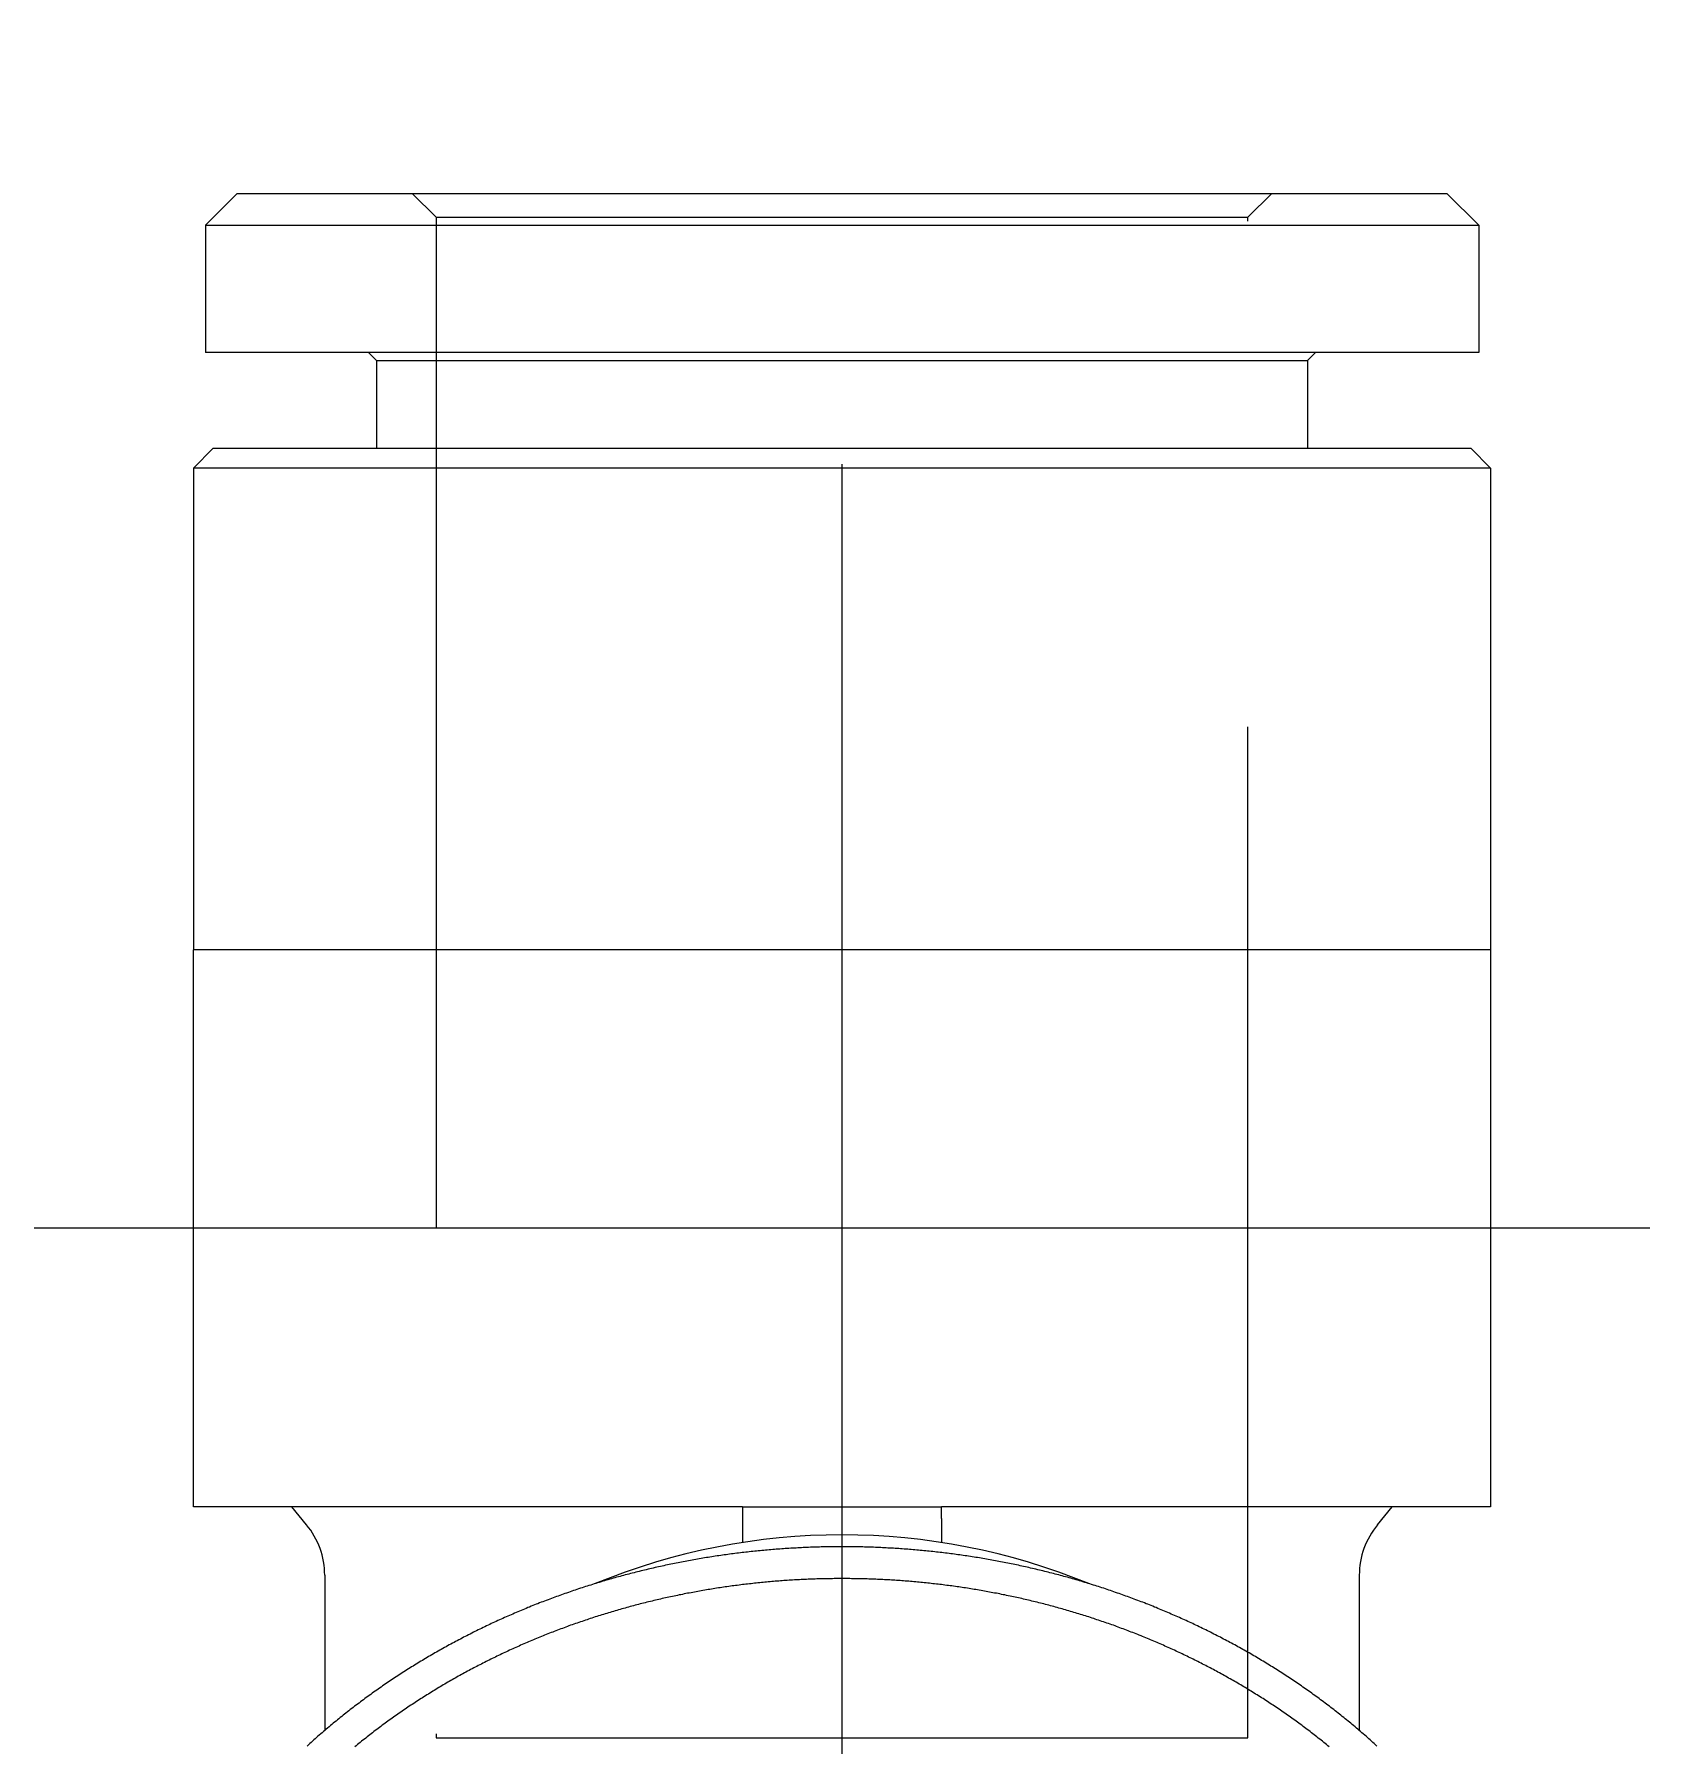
# Model space of a CAD drawing. Extents: x -38 to 65, y -26 to 27.
# Drawn here: x 43.95 to 64.25, y 5.5 to 27 of the extents above; entities that cross this region are included whole.
import ezdxf

# ---------------------------------------------------------------- set-up
doc = ezdxf.new("R2010")
doc.units = 0
doc.linetypes.add('CENTER', pattern=[50.8, 31.75, -6.35, 6.35, -6.35])
doc.linetypes.add('DASHED', pattern=[19.05, 12.7, -6.35])
doc.layers.get('0').update_dxf_attribs({"linetype": 'CONTINUOUS'})
doc.layers.add('CENTER', color=1, linetype='CENTER')

msp = doc.modelspace()

# ---------------------------------------------------------------- linework, layer by layer
at = {"color": 7, "linetype": 'CONTINUOUS'}
for p, q in [((46.104, 24.6), (46.504, 25)), ((46.504, 25), (61.704, 25)), ((61.704, 25), (62.104, 24.6)), ((46.104, 24.6), (62.104, 24.6)), ((46.104, 24.6), (46.104, 23)), ((62.104, 24.6), (62.104, 23)), ((62.104, 23), (46.104, 23)), ((48.254, 22.9), (48.154, 23)), ((48.254, 22.9), (59.954, 22.9)), ((48.254, 22.9), (48.254, 21.8)), ((59.954, 22.9), (60.054, 23)), ((59.954, 22.9), (59.954, 21.8)), ((46.204, 21.8), (45.954, 21.55)), ((46.204, 21.8), (62.004, 21.8)), ((62.004, 21.8), (62.254, 21.55)), ((62.254, 21.55), (45.954, 21.55)), ((45.954, 21.55), (45.954, 15.5)), ((62.254, 21.55), (62.254, 15.5)), ((62.254, 15.5), (45.954, 15.5)), ((45.954, 8.5), (45.954, 15.5)), ((62.254, 15.5), (62.254, 8.5)), ((52.854, 8.5), (45.954, 8.5)), ((47.375, 8.277), (47.191, 8.5)), ((52.854, 8.5), (55.354, 8.5)), ((52.854, 8.5), (52.854, 8.357)), ((62.254, 8.5), (55.354, 8.5)), ((55.354, 8.357), (55.354, 8.5)), ((60.833, 8.277), (61.016, 8.5)), ((52.854, 8.357), (52.854, 8.054)), ((55.354, 8.357), (55.354, 8.054)), ((47.604, 7.641), (47.604, 5.692)), ((60.604, 7.641), (60.604, 5.692))]:
    msp.add_line(p, q, dxfattribs=at)
at = {"color": 3, "linetype": 'DASHED'}
for p, q in [((48.704, 25), (49.004, 24.7)), ((59.204, 24.7), (59.504, 25)), ((49.004, 24.7), (59.204, 24.7)), ((49.004, 24.7), (49.004, 5.6)), ((59.204, 5.6), (59.204, 24.7)), ((49.004, 5.6), (59.204, 5.6))]:
    msp.add_line(p, q, dxfattribs=at)
at = {"color": 7}
for points in [[(60.825, 5.496, 0), (60.808, 5.512, 0), (60.791, 5.527, 0), (60.774, 5.542, 0), (60.757, 5.558, 0), (60.74, 5.573, 0), (60.723, 5.588, 0), (60.706, 5.603, 0), (60.689, 5.619, 0), (60.672, 5.634, 0), (60.654, 5.649, 0), (60.637, 5.664, 0), (60.62, 5.679, 0), (60.602, 5.693, 0), (60.585, 5.708, 0), (60.567, 5.723, 0), (60.55, 5.738, 0), (60.532, 5.753, 0), (60.514, 5.767, 0), (60.497, 5.782, 0), (60.479, 5.796, 0), (60.462, 5.811, 0), (60.444, 5.825, 0), (60.426, 5.84, 0), (60.408, 5.854, 0), (60.39, 5.869, 0), (60.373, 5.883, 0), (60.355, 5.897, 0), (60.337, 5.911, 0), (60.319, 5.925, 0), (60.301, 5.94, 0), (60.282, 5.954, 0), (60.264, 5.968, 0), (60.246, 5.982, 0), (60.228, 5.996, 0), (60.21, 6.009, 0), (60.192, 6.023, 0), (60.173, 6.037, 0), (60.155, 6.051, 0), (60.137, 6.064, 0), (60.118, 6.078, 0), (60.1, 6.092, 0), (60.081, 6.105, 0), (60.063, 6.119, 0), (60.044, 6.132, 0), (60.026, 6.146, 0), (60.007, 6.159, 0), (59.989, 6.172, 0), (59.97, 6.186, 0), (59.951, 6.199, 0), (59.933, 6.212, 0), (59.914, 6.225, 0), (59.895, 6.238, 0), (59.876, 6.251, 0), (59.857, 6.264, 0), (59.839, 6.277, 0), (59.82, 6.29, 0), (59.801, 6.303, 0), (59.782, 6.316, 0), (59.763, 6.328, 0), (59.744, 6.341, 0), (59.725, 6.354, 0), (59.706, 6.366, 0), (59.686, 6.379, 0), (59.667, 6.391, 0), (59.648, 6.404, 0), (59.629, 6.416, 0), (59.609, 6.429, 0), (59.59, 6.441, 0), (59.571, 6.453, 0), (59.552, 6.465, 0), (59.532, 6.478, 0), (59.513, 6.49, 0), (59.493, 6.502, 0), (59.474, 6.514, 0), (59.455, 6.526, 0), (59.435, 6.538, 0), (59.416, 6.55, 0), (59.396, 6.561, 0), (59.376, 6.573, 0), (59.357, 6.585, 0), (59.337, 6.597, 0), (59.317, 6.608, 0), (59.298, 6.62, 0), (59.278, 6.631, 0), (59.258, 6.643, 0), (59.239, 6.654, 0), (59.219, 6.666, 0), (59.199, 6.677, 0), (59.179, 6.688, 0), (59.159, 6.7, 0), (59.139, 6.711, 0), (59.119, 6.722, 0), (59.099, 6.733, 0), (59.079, 6.744, 0), (59.059, 6.755, 0), (59.039, 6.766, 0), (59.019, 6.777, 0), (58.999, 6.788, 0), (58.979, 6.799, 0), (58.959, 6.809, 0), (58.939, 6.82, 0), (58.919, 6.831, 0), (58.898, 6.841, 0), (58.878, 6.852, 0), (58.858, 6.863, 0), (58.838, 6.873, 0), (58.817, 6.883, 0), (58.797, 6.894, 0), (58.777, 6.904, 0), (58.756, 6.914, 0), (58.736, 6.925, 0), (58.716, 6.935, 0), (58.695, 6.945, 0), (58.675, 6.955, 0), (58.654, 6.965, 0), (58.634, 6.975, 0), (58.613, 6.985, 0), (58.593, 6.995, 0), (58.572, 7.005, 0), (58.552, 7.014, 0), (58.531, 7.024, 0), (58.511, 7.034, 0), (58.49, 7.044, 0), (58.469, 7.053, 0), (58.449, 7.063, 0), (58.428, 7.072, 0), (58.407, 7.082, 0), (58.386, 7.091, 0), (58.366, 7.1, 0), (58.345, 7.11, 0), (58.324, 7.119, 0), (58.303, 7.128, 0), (58.282, 7.137, 0), (58.262, 7.146, 0), (58.241, 7.155, 0), (58.22, 7.164, 0), (58.199, 7.173, 0), (58.178, 7.182, 0), (58.157, 7.191, 0), (58.136, 7.2, 0), (58.115, 7.209, 0), (58.094, 7.217, 0), (58.073, 7.226, 0), (58.052, 7.235, 0), (58.031, 7.243, 0), (58.01, 7.252, 0), (57.989, 7.26, 0), (57.968, 7.269, 0), (57.947, 7.277, 0), (57.926, 7.285, 0), (57.904, 7.294, 0), (57.883, 7.302, 0), (57.862, 7.31, 0), (57.841, 7.318, 0), (57.82, 7.326, 0), (57.798, 7.334, 0), (57.777, 7.342, 0), (57.756, 7.35, 0), (57.734, 7.358, 0), (57.713, 7.366, 0), (57.692, 7.374, 0), (57.671, 7.381, 0), (57.649, 7.389, 0), (57.628, 7.397, 0), (57.606, 7.404, 0), (57.585, 7.412, 0), (57.564, 7.419, 0), (57.542, 7.427, 0), (57.521, 7.434, 0), (57.499, 7.442, 0), (57.478, 7.449, 0), (57.456, 7.456, 0), (57.435, 7.463, 0), (57.413, 7.471, 0), (57.392, 7.478, 0), (57.37, 7.485, 0), (57.349, 7.492, 0), (57.327, 7.499, 0), (57.305, 7.506, 0), (57.284, 7.512, 0), (57.262, 7.519, 0), (57.24, 7.526, 0), (57.219, 7.533, 0), (57.197, 7.539, 0), (57.175, 7.546, 0), (57.154, 7.553, 0), (57.132, 7.559, 0), (57.11, 7.566, 0), (57.089, 7.572, 0), (57.067, 7.579, 0), (57.045, 7.585, 0), (57.023, 7.591, 0), (57.001, 7.597, 0), (56.98, 7.604, 0), (56.958, 7.61, 0), (56.936, 7.616, 0), (56.914, 7.622, 0), (56.892, 7.628, 0), (56.87, 7.634, 0), (56.848, 7.64, 0), (56.827, 7.646, 0), (56.805, 7.651, 0), (56.783, 7.657, 0), (56.761, 7.663, 0), (56.739, 7.669, 0), (56.717, 7.674, 0), (56.695, 7.68, 0), (56.673, 7.685, 0), (56.651, 7.691, 0), (56.629, 7.696, 0), (56.607, 7.702, 0), (56.585, 7.707, 0), (56.563, 7.712, 0), (56.541, 7.717, 0), (56.519, 7.723, 0), (56.496, 7.728, 0), (56.474, 7.733, 0), (56.452, 7.738, 0), (56.43, 7.743, 0), (56.408, 7.748, 0), (56.386, 7.753, 0), (56.364, 7.758, 0), (56.342, 7.762, 0), (56.32, 7.767, 0), (56.297, 7.772, 0), (56.275, 7.776, 0), (56.253, 7.781, 0), (56.231, 7.786, 0), (56.209, 7.79, 0), (56.186, 7.795, 0), (56.164, 7.799, 0), (56.142, 7.803, 0), (56.12, 7.808, 0), (56.097, 7.812, 0), (56.075, 7.816, 0), (56.053, 7.82, 0), (56.031, 7.825, 0), (56.008, 7.829, 0), (55.986, 7.833, 0), (55.964, 7.837, 0), (55.941, 7.841, 0), (55.919, 7.844, 0), (55.897, 7.848, 0), (55.874, 7.852, 0), (55.852, 7.856, 0), (55.83, 7.86, 0), (55.807, 7.863, 0), (55.785, 7.867, 0), (55.763, 7.87, 0), (55.74, 7.874, 0), (55.718, 7.877, 0), (55.695, 7.881, 0), (55.673, 7.884, 0), (55.651, 7.887, 0), (55.628, 7.891, 0), (55.606, 7.894, 0), (55.583, 7.897, 0), (55.561, 7.9, 0), (55.538, 7.903, 0), (55.516, 7.906, 0), (55.493, 7.909, 0), (55.471, 7.912, 0), (55.449, 7.915, 0), (55.426, 7.918, 0), (55.404, 7.921, 0), (55.381, 7.923, 0), (55.359, 7.926, 0), (55.336, 7.929, 0), (55.314, 7.931, 0), (55.291, 7.934, 0), (55.269, 7.936, 0), (55.246, 7.939, 0), (55.224, 7.941, 0), (55.201, 7.944, 0), (55.178, 7.946, 0), (55.156, 7.948, 0), (55.133, 7.95, 0), (55.111, 7.952, 0), (55.088, 7.955, 0), (55.066, 7.957, 0), (55.043, 7.959, 0), (55.02, 7.961, 0), (54.998, 7.963, 0), (54.975, 7.964, 0), (54.953, 7.966, 0), (54.93, 7.968, 0), (54.907, 7.97, 0), (54.885, 7.971, 0), (54.862, 7.973, 0), (54.84, 7.975, 0), (54.817, 7.976, 0), (54.794, 7.978, 0), (54.772, 7.979, 0), (54.749, 7.981, 0), (54.727, 7.982, 0), (54.704, 7.983, 0), (54.681, 7.984, 0), (54.659, 7.986, 0), (54.636, 7.987, 0), (54.614, 7.988, 0), (54.591, 7.989, 0), (54.568, 7.99, 0), (54.546, 7.991, 0), (54.523, 7.992, 0), (54.5, 7.993, 0), (54.478, 7.993, 0), (54.455, 7.994, 0), (54.432, 7.995, 0), (54.41, 7.996, 0), (54.387, 7.996, 0), (54.364, 7.997, 0), (54.342, 7.997, 0), (54.319, 7.998, 0), (54.297, 7.998, 0), (54.274, 7.999, 0), (54.251, 7.999, 0), (54.228, 7.999, 0), (54.206, 8, 0), (54.183, 8, 0), (54.161, 8, 0), (54.138, 8, 0), (54.115, 8, 0), (54.093, 8, 0), (54.07, 8, 0), (54.047, 8, 0), (54.025, 8, 0), (54.002, 8, 0), (53.979, 7.999, 0), (53.957, 7.999, 0), (53.934, 7.999, 0), (53.911, 7.998, 0), (53.889, 7.998, 0), (53.866, 7.997, 0), (53.843, 7.997, 0), (53.821, 7.996, 0), (53.798, 7.996, 0), (53.775, 7.995, 0), (53.753, 7.994, 0), (53.73, 7.993, 0), (53.708, 7.993, 0), (53.685, 7.992, 0), (53.662, 7.991, 0), (53.64, 7.99, 0), (53.617, 7.989, 0), (53.594, 7.988, 0), (53.572, 7.987, 0), (53.549, 7.986, 0), (53.526, 7.984, 0), (53.504, 7.983, 0), (53.481, 7.982, 0), (53.459, 7.981, 0), (53.436, 7.979, 0), (53.413, 7.978, 0), (53.391, 7.976, 0), (53.368, 7.975, 0), (53.346, 7.973, 0), (53.323, 7.971, 0), (53.3, 7.97, 0), (53.278, 7.968, 0), (53.255, 7.966, 0), (53.233, 7.964, 0), (53.21, 7.963, 0), (53.187, 7.961, 0), (53.165, 7.959, 0), (53.142, 7.957, 0), (53.12, 7.955, 0), (53.097, 7.952, 0), (53.075, 7.95, 0), (53.052, 7.948, 0), (53.029, 7.946, 0), (53.007, 7.944, 0), (52.984, 7.941, 0), (52.962, 7.939, 0), (52.939, 7.936, 0), (52.917, 7.934, 0), (52.894, 7.931, 0), (52.872, 7.929, 0), (52.849, 7.926, 0), (52.827, 7.923, 0), (52.804, 7.921, 0), (52.782, 7.918, 0), (52.759, 7.915, 0), (52.737, 7.912, 0), (52.714, 7.909, 0), (52.692, 7.906, 0), (52.669, 7.903, 0), (52.647, 7.9, 0), (52.624, 7.897, 0), (52.602, 7.894, 0), (52.58, 7.891, 0), (52.557, 7.887, 0), (52.535, 7.884, 0), (52.512, 7.881, 0), (52.49, 7.877, 0), (52.468, 7.874, 0), (52.445, 7.87, 0), (52.423, 7.867, 0), (52.401, 7.863, 0), (52.378, 7.86, 0), (52.356, 7.856, 0), (52.333, 7.852, 0), (52.311, 7.848, 0), (52.289, 7.844, 0), (52.266, 7.841, 0), (52.244, 7.837, 0), (52.222, 7.833, 0), (52.2, 7.829, 0), (52.177, 7.825, 0), (52.155, 7.82, 0), (52.133, 7.816, 0), (52.11, 7.812, 0), (52.088, 7.808, 0), (52.066, 7.803, 0), (52.044, 7.799, 0), (52.021, 7.795, 0), (51.999, 7.79, 0), (51.977, 7.786, 0), (51.955, 7.781, 0), (51.933, 7.776, 0), (51.91, 7.772, 0), (51.888, 7.767, 0), (51.866, 7.762, 0), (51.844, 7.758, 0), (51.822, 7.753, 0), (51.8, 7.748, 0), (51.778, 7.743, 0), (51.755, 7.738, 0), (51.733, 7.733, 0), (51.711, 7.728, 0), (51.689, 7.723, 0), (51.667, 7.717, 0), (51.645, 7.712, 0), (51.623, 7.707, 0), (51.601, 7.702, 0), (51.579, 7.696, 0), (51.557, 7.691, 0), (51.535, 7.685, 0), (51.513, 7.68, 0), (51.491, 7.674, 0), (51.469, 7.669, 0), (51.447, 7.663, 0), (51.425, 7.657, 0), (51.403, 7.651, 0), (51.381, 7.646, 0), (51.359, 7.64, 0), (51.337, 7.634, 0), (51.316, 7.628, 0), (51.294, 7.622, 0), (51.272, 7.616, 0), (51.25, 7.61, 0), (51.228, 7.604, 0), (51.206, 7.597, 0), (51.185, 7.591, 0), (51.163, 7.585, 0), (51.141, 7.579, 0), (51.119, 7.572, 0), (51.098, 7.566, 0), (51.076, 7.559, 0), (51.054, 7.553, 0), (51.032, 7.546, 0), (51.011, 7.539, 0), (50.989, 7.533, 0), (50.967, 7.526, 0), (50.946, 7.519, 0), (50.924, 7.512, 0), (50.903, 7.506, 0), (50.881, 7.499, 0), (50.859, 7.492, 0), (50.838, 7.485, 0), (50.816, 7.478, 0), (50.795, 7.471, 0), (50.773, 7.463, 0), (50.752, 7.456, 0), (50.73, 7.449, 0), (50.709, 7.442, 0), (50.687, 7.434, 0), (50.666, 7.427, 0), (50.644, 7.419, 0), (50.623, 7.412, 0), (50.601, 7.404, 0), (50.58, 7.397, 0), (50.559, 7.389, 0), (50.537, 7.381, 0), (50.516, 7.374, 0), (50.495, 7.366, 0), (50.473, 7.358, 0), (50.452, 7.35, 0), (50.431, 7.342, 0), (50.41, 7.334, 0), (50.388, 7.326, 0), (50.367, 7.318, 0), (50.346, 7.31, 0), (50.325, 7.302, 0), (50.303, 7.294, 0), (50.282, 7.285, 0), (50.261, 7.277, 0), (50.24, 7.269, 0), (50.219, 7.26, 0), (50.198, 7.252, 0), (50.177, 7.243, 0), (50.156, 7.235, 0), (50.135, 7.226, 0), (50.114, 7.217, 0), (50.093, 7.209, 0), (50.072, 7.2, 0), (50.051, 7.191, 0), (50.03, 7.182, 0), (50.009, 7.173, 0), (49.988, 7.164, 0), (49.967, 7.155, 0), (49.946, 7.146, 0), (49.925, 7.137, 0), (49.904, 7.128, 0), (49.884, 7.119, 0), (49.863, 7.11, 0), (49.842, 7.1, 0), (49.821, 7.091, 0), (49.801, 7.082, 0), (49.78, 7.072, 0), (49.759, 7.063, 0), (49.739, 7.053, 0), (49.718, 7.043, 0), (49.697, 7.034, 0), (49.677, 7.024, 0), (49.656, 7.014, 0), (49.636, 7.005, 0), (49.615, 6.995, 0), (49.594, 6.985, 0), (49.574, 6.975, 0), (49.553, 6.965, 0), (49.533, 6.955, 0), (49.513, 6.945, 0), (49.492, 6.935, 0), (49.472, 6.925, 0), (49.451, 6.914, 0), (49.431, 6.904, 0), (49.411, 6.894, 0), (49.39, 6.883, 0), (49.37, 6.873, 0), (49.35, 6.863, 0), (49.33, 6.852, 0), (49.309, 6.841, 0), (49.289, 6.831, 0), (49.269, 6.82, 0), (49.249, 6.809, 0), (49.229, 6.799, 0), (49.209, 6.788, 0), (49.189, 6.777, 0), (49.169, 6.766, 0), (49.148, 6.755, 0), (49.129, 6.744, 0), (49.108, 6.733, 0), (49.089, 6.722, 0), (49.069, 6.711, 0), (49.049, 6.7, 0), (49.029, 6.688, 0), (49.009, 6.677, 0), (48.989, 6.666, 0), (48.969, 6.654, 0), (48.95, 6.643, 0), (48.93, 6.631, 0), (48.91, 6.62, 0), (48.89, 6.608, 0), (48.871, 6.597, 0), (48.851, 6.585, 0), (48.831, 6.573, 0), (48.812, 6.561, 0), (48.792, 6.55, 0), (48.773, 6.538, 0), (48.753, 6.526, 0), (48.734, 6.514, 0), (48.714, 6.502, 0), (48.695, 6.49, 0), (48.676, 6.478, 0), (48.656, 6.465, 0), (48.637, 6.453, 0), (48.618, 6.441, 0), (48.598, 6.429, 0), (48.579, 6.416, 0), (48.56, 6.404, 0), (48.541, 6.391, 0), (48.522, 6.379, 0), (48.502, 6.366, 0), (48.483, 6.354, 0), (48.464, 6.341, 0), (48.445, 6.328, 0), (48.426, 6.316, 0), (48.407, 6.303, 0), (48.388, 6.29, 0), (48.369, 6.277, 0), (48.35, 6.264, 0), (48.332, 6.251, 0), (48.313, 6.238, 0), (48.294, 6.225, 0), (48.275, 6.212, 0), (48.257, 6.199, 0), (48.238, 6.186, 0), (48.219, 6.172, 0), (48.201, 6.159, 0), (48.182, 6.146, 0), (48.163, 6.132, 0), (48.145, 6.119, 0), (48.126, 6.105, 0), (48.108, 6.092, 0), (48.09, 6.078, 0), (48.071, 6.064, 0), (48.053, 6.051, 0), (48.035, 6.037, 0), (48.016, 6.023, 0), (47.998, 6.009, 0), (47.98, 5.996, 0), (47.962, 5.982, 0), (47.944, 5.968, 0), (47.925, 5.954, 0), (47.907, 5.94, 0), (47.889, 5.925, 0), (47.871, 5.911, 0), (47.853, 5.897, 0), (47.835, 5.883, 0), (47.818, 5.869, 0), (47.8, 5.854, 0), (47.782, 5.84, 0), (47.764, 5.825, 0), (47.746, 5.811, 0), (47.729, 5.796, 0), (47.711, 5.782, 0), (47.693, 5.767, 0), (47.676, 5.753, 0), (47.658, 5.738, 0), (47.641, 5.723, 0), (47.623, 5.708, 0), (47.606, 5.693, 0), (47.588, 5.679, 0), (47.571, 5.664, 0), (47.554, 5.649, 0), (47.536, 5.634, 0), (47.519, 5.619, 0), (47.502, 5.603, 0), (47.485, 5.588, 0), (47.468, 5.573, 0), (47.451, 5.558, 0), (47.434, 5.542, 0), (47.416, 5.527, 0), (47.4, 5.512, 0), (47.383, 5.496, 0)], [(60.225, 5.487, 0), (60.208, 5.501, 0), (60.191, 5.515, 0), (60.174, 5.529, 0), (60.157, 5.543, 0), (60.14, 5.556, 0), (60.123, 5.57, 0), (60.106, 5.584, 0), (60.089, 5.597, 0), (60.072, 5.611, 0), (60.054, 5.624, 0), (60.037, 5.638, 0), (60.02, 5.651, 0), (60.003, 5.664, 0), (59.985, 5.678, 0), (59.968, 5.691, 0), (59.95, 5.704, 0), (59.933, 5.717, 0), (59.915, 5.73, 0), (59.898, 5.744, 0), (59.88, 5.757, 0), (59.863, 5.77, 0), (59.845, 5.783, 0), (59.827, 5.795, 0), (59.81, 5.808, 0), (59.792, 5.821, 0), (59.774, 5.834, 0), (59.756, 5.847, 0), (59.739, 5.859, 0), (59.721, 5.872, 0), (59.703, 5.885, 0), (59.685, 5.897, 0), (59.667, 5.91, 0), (59.649, 5.922, 0), (59.631, 5.934, 0), (59.613, 5.947, 0), (59.595, 5.959, 0), (59.577, 5.971, 0), (59.559, 5.984, 0), (59.54, 5.996, 0), (59.522, 6.008, 0), (59.504, 6.02, 0), (59.486, 6.032, 0), (59.467, 6.044, 0), (59.449, 6.056, 0), (59.431, 6.068, 0), (59.412, 6.08, 0), (59.394, 6.092, 0), (59.375, 6.104, 0), (59.357, 6.115, 0), (59.338, 6.127, 0), (59.32, 6.139, 0), (59.301, 6.15, 0), (59.283, 6.162, 0), (59.264, 6.173, 0), (59.245, 6.185, 0), (59.227, 6.196, 0), (59.208, 6.208, 0), (59.189, 6.219, 0), (59.171, 6.23, 0), (59.152, 6.241, 0), (59.133, 6.253, 0), (59.114, 6.264, 0), (59.095, 6.275, 0), (59.076, 6.286, 0), (59.057, 6.297, 0), (59.038, 6.308, 0), (59.02, 6.319, 0), (59.001, 6.33, 0), (58.981, 6.34, 0), (58.962, 6.351, 0), (58.943, 6.362, 0), (58.924, 6.373, 0), (58.905, 6.383, 0), (58.886, 6.394, 0), (58.867, 6.404, 0), (58.848, 6.415, 0), (58.828, 6.425, 0), (58.809, 6.436, 0), (58.79, 6.446, 0), (58.771, 6.457, 0), (58.751, 6.467, 0), (58.732, 6.477, 0), (58.713, 6.487, 0), (58.693, 6.497, 0), (58.674, 6.507, 0), (58.654, 6.517, 0), (58.635, 6.527, 0), (58.616, 6.537, 0), (58.596, 6.547, 0), (58.577, 6.557, 0), (58.557, 6.567, 0), (58.538, 6.577, 0), (58.518, 6.586, 0), (58.498, 6.596, 0), (58.479, 6.606, 0), (58.459, 6.615, 0), (58.439, 6.625, 0), (58.42, 6.634, 0), (58.4, 6.644, 0), (58.38, 6.653, 0), (58.361, 6.662, 0), (58.341, 6.672, 0), (58.321, 6.681, 0), (58.301, 6.69, 0), (58.281, 6.699, 0), (58.261, 6.708, 0), (58.242, 6.717, 0), (58.222, 6.726, 0), (58.202, 6.735, 0), (58.182, 6.744, 0), (58.162, 6.753, 0), (58.142, 6.762, 0), (58.122, 6.771, 0), (58.102, 6.78, 0), (58.082, 6.788, 0), (58.062, 6.797, 0), (58.042, 6.805, 0), (58.022, 6.814, 0), (58.002, 6.822, 0), (57.982, 6.831, 0), (57.962, 6.839, 0), (57.941, 6.848, 0), (57.921, 6.856, 0), (57.901, 6.864, 0), (57.881, 6.873, 0), (57.861, 6.881, 0), (57.84, 6.889, 0), (57.82, 6.897, 0), (57.8, 6.905, 0), (57.779, 6.913, 0), (57.759, 6.921, 0), (57.739, 6.929, 0), (57.718, 6.937, 0), (57.698, 6.944, 0), (57.678, 6.952, 0), (57.657, 6.96, 0), (57.637, 6.968, 0), (57.617, 6.975, 0), (57.596, 6.983, 0), (57.576, 6.99, 0), (57.555, 6.998, 0), (57.535, 7.005, 0), (57.514, 7.013, 0), (57.493, 7.02, 0), (57.473, 7.027, 0), (57.452, 7.034, 0), (57.432, 7.042, 0), (57.411, 7.049, 0), (57.391, 7.056, 0), (57.37, 7.063, 0), (57.349, 7.07, 0), (57.329, 7.077, 0), (57.308, 7.084, 0), (57.287, 7.091, 0), (57.267, 7.098, 0), (57.246, 7.104, 0), (57.225, 7.111, 0), (57.205, 7.118, 0), (57.184, 7.125, 0), (57.163, 7.131, 0), (57.142, 7.138, 0), (57.121, 7.144, 0), (57.101, 7.151, 0), (57.08, 7.157, 0), (57.059, 7.163, 0), (57.038, 7.17, 0), (57.017, 7.176, 0), (56.996, 7.182, 0), (56.975, 7.188, 0), (56.954, 7.195, 0), (56.934, 7.201, 0), (56.913, 7.207, 0), (56.892, 7.213, 0), (56.871, 7.219, 0), (56.85, 7.225, 0), (56.829, 7.23, 0), (56.808, 7.236, 0), (56.787, 7.242, 0), (56.766, 7.248, 0), (56.745, 7.253, 0), (56.724, 7.259, 0), (56.703, 7.265, 0), (56.681, 7.27, 0), (56.66, 7.276, 0), (56.639, 7.281, 0), (56.618, 7.287, 0), (56.597, 7.292, 0), (56.576, 7.297, 0), (56.555, 7.303, 0), (56.533, 7.308, 0), (56.512, 7.313, 0), (56.491, 7.318, 0), (56.47, 7.323, 0), (56.449, 7.328, 0), (56.428, 7.333, 0), (56.406, 7.338, 0), (56.385, 7.343, 0), (56.364, 7.348, 0), (56.343, 7.353, 0), (56.321, 7.357, 0), (56.3, 7.362, 0), (56.279, 7.367, 0), (56.257, 7.371, 0), (56.236, 7.376, 0), (56.215, 7.38, 0), (56.193, 7.385, 0), (56.172, 7.389, 0), (56.151, 7.394, 0), (56.129, 7.398, 0), (56.108, 7.402, 0), (56.087, 7.407, 0), (56.065, 7.411, 0), (56.044, 7.415, 0), (56.022, 7.419, 0), (56.001, 7.423, 0), (55.98, 7.427, 0), (55.958, 7.431, 0), (55.937, 7.435, 0), (55.915, 7.439, 0), (55.894, 7.443, 0), (55.872, 7.447, 0), (55.851, 7.45, 0), (55.829, 7.454, 0), (55.808, 7.458, 0), (55.786, 7.461, 0), (55.765, 7.465, 0), (55.743, 7.468, 0), (55.722, 7.472, 0), (55.7, 7.475, 0), (55.679, 7.479, 0), (55.657, 7.482, 0), (55.636, 7.485, 0), (55.614, 7.488, 0), (55.593, 7.492, 0), (55.571, 7.495, 0), (55.549, 7.498, 0), (55.528, 7.501, 0), (55.506, 7.504, 0), (55.485, 7.507, 0), (55.463, 7.51, 0), (55.441, 7.513, 0), (55.42, 7.515, 0), (55.398, 7.518, 0), (55.377, 7.521, 0), (55.355, 7.524, 0), (55.333, 7.526, 0), (55.312, 7.529, 0), (55.29, 7.531, 0), (55.268, 7.534, 0), (55.247, 7.536, 0), (55.225, 7.539, 0), (55.203, 7.541, 0), (55.181, 7.543, 0), (55.16, 7.546, 0), (55.138, 7.548, 0), (55.116, 7.55, 0), (55.095, 7.552, 0), (55.073, 7.554, 0), (55.051, 7.556, 0), (55.03, 7.558, 0), (55.008, 7.56, 0), (54.986, 7.562, 0), (54.964, 7.564, 0), (54.943, 7.566, 0), (54.921, 7.568, 0), (54.899, 7.569, 0), (54.877, 7.571, 0), (54.856, 7.572, 0), (54.834, 7.574, 0), (54.812, 7.576, 0), (54.79, 7.577, 0), (54.769, 7.579, 0), (54.747, 7.58, 0), (54.725, 7.581, 0), (54.703, 7.583, 0), (54.682, 7.584, 0), (54.66, 7.585, 0), (54.638, 7.586, 0), (54.616, 7.587, 0), (54.594, 7.588, 0), (54.573, 7.589, 0), (54.551, 7.59, 0), (54.529, 7.591, 0), (54.507, 7.592, 0), (54.486, 7.593, 0), (54.464, 7.594, 0), (54.442, 7.594, 0), (54.42, 7.595, 0), (54.398, 7.596, 0), (54.377, 7.596, 0), (54.355, 7.597, 0), (54.333, 7.597, 0), (54.311, 7.598, 0), (54.289, 7.598, 0), (54.267, 7.599, 0), (54.246, 7.599, 0), (54.224, 7.599, 0), (54.202, 7.6, 0), (54.18, 7.6, 0), (54.158, 7.6, 0), (54.137, 7.6, 0), (54.115, 7.6, 0), (54.093, 7.6, 0), (54.071, 7.6, 0), (54.049, 7.6, 0), (54.028, 7.6, 0), (54.006, 7.6, 0), (53.984, 7.599, 0), (53.962, 7.599, 0), (53.94, 7.599, 0), (53.919, 7.598, 0), (53.897, 7.598, 0), (53.875, 7.597, 0), (53.853, 7.597, 0), (53.831, 7.596, 0), (53.809, 7.596, 0), (53.788, 7.595, 0), (53.766, 7.594, 0), (53.744, 7.594, 0), (53.722, 7.593, 0), (53.7, 7.592, 0), (53.679, 7.591, 0), (53.657, 7.59, 0), (53.635, 7.589, 0), (53.613, 7.588, 0), (53.592, 7.587, 0), (53.57, 7.586, 0), (53.548, 7.585, 0), (53.526, 7.584, 0), (53.505, 7.583, 0), (53.483, 7.581, 0), (53.461, 7.58, 0), (53.439, 7.579, 0), (53.417, 7.577, 0), (53.396, 7.576, 0), (53.374, 7.574, 0), (53.352, 7.572, 0), (53.33, 7.571, 0), (53.309, 7.569, 0), (53.287, 7.568, 0), (53.265, 7.566, 0), (53.243, 7.564, 0), (53.222, 7.562, 0), (53.2, 7.56, 0), (53.178, 7.558, 0), (53.157, 7.556, 0), (53.135, 7.554, 0), (53.113, 7.552, 0), (53.091, 7.55, 0), (53.07, 7.548, 0), (53.048, 7.546, 0), (53.026, 7.543, 0), (53.005, 7.541, 0), (52.983, 7.539, 0), (52.961, 7.536, 0), (52.94, 7.534, 0), (52.918, 7.531, 0), (52.896, 7.529, 0), (52.875, 7.526, 0), (52.853, 7.524, 0), (52.831, 7.521, 0), (52.81, 7.518, 0), (52.788, 7.515, 0), (52.767, 7.513, 0), (52.745, 7.51, 0), (52.723, 7.507, 0), (52.702, 7.504, 0), (52.68, 7.501, 0), (52.658, 7.498, 0), (52.637, 7.495, 0), (52.615, 7.492, 0), (52.594, 7.488, 0), (52.572, 7.485, 0), (52.551, 7.482, 0), (52.529, 7.479, 0), (52.508, 7.475, 0), (52.486, 7.472, 0), (52.465, 7.468, 0), (52.443, 7.465, 0), (52.422, 7.461, 0), (52.4, 7.458, 0), (52.379, 7.454, 0), (52.357, 7.45, 0), (52.336, 7.447, 0), (52.314, 7.443, 0), (52.293, 7.439, 0), (52.271, 7.435, 0), (52.25, 7.431, 0), (52.228, 7.427, 0), (52.207, 7.423, 0), (52.185, 7.419, 0), (52.164, 7.415, 0), (52.143, 7.411, 0), (52.121, 7.407, 0), (52.1, 7.402, 0), (52.078, 7.398, 0), (52.057, 7.394, 0), (52.036, 7.389, 0), (52.014, 7.385, 0), (51.993, 7.38, 0), (51.972, 7.376, 0), (51.95, 7.371, 0), (51.929, 7.367, 0), (51.908, 7.362, 0), (51.887, 7.357, 0), (51.865, 7.353, 0), (51.844, 7.348, 0), (51.823, 7.343, 0), (51.801, 7.338, 0), (51.78, 7.333, 0), (51.759, 7.328, 0), (51.738, 7.323, 0), (51.717, 7.318, 0), (51.696, 7.313, 0), (51.674, 7.308, 0), (51.653, 7.303, 0), (51.632, 7.297, 0), (51.611, 7.292, 0), (51.59, 7.287, 0), (51.569, 7.281, 0), (51.547, 7.276, 0), (51.526, 7.27, 0), (51.505, 7.265, 0), (51.484, 7.259, 0), (51.463, 7.253, 0), (51.442, 7.248, 0), (51.421, 7.242, 0), (51.4, 7.236, 0), (51.379, 7.23, 0), (51.358, 7.225, 0), (51.337, 7.219, 0), (51.316, 7.213, 0), (51.295, 7.207, 0), (51.274, 7.201, 0), (51.253, 7.195, 0), (51.233, 7.188, 0), (51.212, 7.182, 0), (51.191, 7.176, 0), (51.17, 7.17, 0), (51.149, 7.163, 0), (51.128, 7.157, 0), (51.107, 7.151, 0), (51.087, 7.144, 0), (51.066, 7.138, 0), (51.045, 7.131, 0), (51.024, 7.125, 0), (51.003, 7.118, 0), (50.983, 7.111, 0), (50.962, 7.104, 0), (50.941, 7.098, 0), (50.92, 7.091, 0), (50.9, 7.084, 0), (50.879, 7.077, 0), (50.858, 7.07, 0), (50.838, 7.063, 0), (50.817, 7.056, 0), (50.797, 7.049, 0), (50.776, 7.042, 0), (50.755, 7.034, 0), (50.735, 7.027, 0), (50.714, 7.02, 0), (50.694, 7.013, 0), (50.673, 7.005, 0), (50.653, 6.998, 0), (50.632, 6.99, 0), (50.612, 6.983, 0), (50.591, 6.975, 0), (50.571, 6.968, 0), (50.55, 6.96, 0), (50.53, 6.952, 0), (50.51, 6.944, 0), (50.489, 6.937, 0), (50.469, 6.929, 0), (50.449, 6.921, 0), (50.428, 6.913, 0), (50.408, 6.905, 0), (50.388, 6.897, 0), (50.367, 6.889, 0), (50.347, 6.881, 0), (50.327, 6.873, 0), (50.307, 6.864, 0), (50.287, 6.856, 0), (50.267, 6.848, 0), (50.246, 6.839, 0), (50.226, 6.831, 0), (50.206, 6.822, 0), (50.186, 6.814, 0), (50.166, 6.805, 0), (50.146, 6.797, 0), (50.126, 6.788, 0), (50.106, 6.779, 0), (50.086, 6.771, 0), (50.066, 6.762, 0), (50.046, 6.753, 0), (50.026, 6.744, 0), (50.006, 6.735, 0), (49.986, 6.726, 0), (49.966, 6.717, 0), (49.946, 6.708, 0), (49.926, 6.699, 0), (49.907, 6.69, 0), (49.887, 6.681, 0), (49.867, 6.672, 0), (49.847, 6.662, 0), (49.828, 6.653, 0), (49.808, 6.644, 0), (49.788, 6.634, 0), (49.768, 6.625, 0), (49.749, 6.615, 0), (49.729, 6.606, 0), (49.709, 6.596, 0), (49.69, 6.586, 0), (49.67, 6.577, 0), (49.651, 6.567, 0), (49.631, 6.557, 0), (49.612, 6.547, 0), (49.592, 6.537, 0), (49.573, 6.527, 0), (49.553, 6.517, 0), (49.534, 6.507, 0), (49.514, 6.497, 0), (49.495, 6.487, 0), (49.476, 6.477, 0), (49.456, 6.467, 0), (49.437, 6.457, 0), (49.418, 6.446, 0), (49.398, 6.436, 0), (49.379, 6.425, 0), (49.36, 6.415, 0), (49.341, 6.404, 0), (49.322, 6.394, 0), (49.303, 6.383, 0), (49.283, 6.373, 0), (49.264, 6.362, 0), (49.245, 6.351, 0), (49.226, 6.341, 0), (49.207, 6.33, 0), (49.188, 6.319, 0), (49.169, 6.308, 0), (49.15, 6.297, 0), (49.132, 6.286, 0), (49.113, 6.275, 0), (49.094, 6.264, 0), (49.075, 6.253, 0), (49.056, 6.241, 0), (49.037, 6.23, 0), (49.019, 6.219, 0), (49, 6.208, 0), (48.981, 6.196, 0), (48.962, 6.185, 0), (48.944, 6.173, 0), (48.925, 6.162, 0), (48.907, 6.15, 0), (48.888, 6.139, 0), (48.87, 6.127, 0), (48.851, 6.115, 0), (48.833, 6.104, 0), (48.814, 6.092, 0), (48.796, 6.08, 0), (48.777, 6.068, 0), (48.759, 6.056, 0), (48.741, 6.044, 0), (48.722, 6.032, 0), (48.704, 6.02, 0), (48.686, 6.008, 0), (48.667, 5.996, 0), (48.649, 5.984, 0), (48.631, 5.971, 0), (48.613, 5.959, 0), (48.595, 5.947, 0), (48.577, 5.934, 0), (48.559, 5.922, 0), (48.541, 5.91, 0), (48.523, 5.897, 0), (48.505, 5.885, 0), (48.487, 5.872, 0), (48.469, 5.859, 0), (48.452, 5.847, 0), (48.434, 5.834, 0), (48.416, 5.821, 0), (48.398, 5.808, 0), (48.38, 5.795, 0), (48.363, 5.783, 0), (48.345, 5.77, 0), (48.328, 5.757, 0), (48.31, 5.744, 0), (48.292, 5.73, 0), (48.275, 5.717, 0), (48.258, 5.704, 0), (48.24, 5.691, 0), (48.223, 5.678, 0), (48.205, 5.664, 0), (48.188, 5.651, 0), (48.171, 5.638, 0), (48.153, 5.624, 0), (48.136, 5.611, 0), (48.119, 5.597, 0), (48.102, 5.584, 0), (48.085, 5.57, 0), (48.068, 5.556, 0), (48.05, 5.543, 0), (48.033, 5.529, 0), (48.017, 5.515, 0), (48, 5.501, 0), (47.983, 5.487, 0)]]:
    msp.add_polyline3d(points, dxfattribs=at)
at = {"color": 7, "linetype": 'CONTINUOUS'}
for centre, radius, start, end in [((46.604, 7.641), 1, 0, 39.5226), ((61.604, 7.641), 1, 140.4774, 180), ((54.104, 0), 8.15, 67.6401, 112.3599)]:
    msp.add_arc(centre, radius, start, end, dxfattribs=at)
at = {"layer": 'CENTER', "color": 1, "linetype": 'CENTER'}
for p, q in [((54.104, -10.15), (54.104, 27)), ((64.254, 12), (43.954, 12))]:
    msp.add_line(p, q, dxfattribs=at)

doc.saveas('drawing.dxf')
